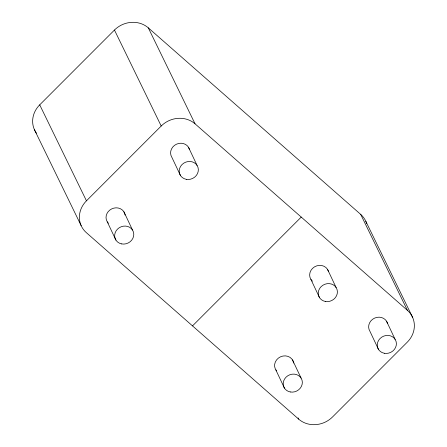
<?xml version="1.0" encoding="UTF-8"?>
<svg xmlns="http://www.w3.org/2000/svg" width="447" height="447" viewBox="0 0 447 447"><rect width="100%" height="100%" fill="white"/><g stroke="black" fill="none" stroke-linecap="round" stroke-linejoin="round"><path stroke-width="0.67" d="M36.442 133.2A24.317 22.127 -25.3 0 1 39.71 104.844L114.46 30.044A24.317 22.127 -25.3 0 1 148.303 27.848L360.679 214.376A24.317 22.127 -25.3 0 1 366.663 223.5M86.455 200.82L161.205 126.02A24.317 22.127 -25.3 0 1 195.048 123.819L407.424 310.352A24.317 22.127 -25.3 0 1 407.29 342.156L332.54 416.956A24.317 22.127 -25.3 0 1 298.697 419.152L86.321 232.624A24.317 22.127 -25.3 0 1 86.455 200.82L39.71 104.844M192.512 325.885L301.233 217.086M365.836 221.338L412.581 317.309M360.679 214.376L407.424 310.352M148.303 27.848L195.048 123.819M114.46 30.044L161.205 126.02M298.088 417.895L298.697 419.152M34.419 129.691L81.164 225.662M386.515 321.147L395.131 339.385M378.514 349.453L369.898 331.221A9.728 8.851 -25.3 0 1 374.575 318.113A9.728 8.851 -25.3 0 1 387.46 323.259M327.522 269.334L336.138 287.572M310.905 279.409L319.521 297.641M292.461 359.846L301.082 378.078M188.466 147.203L197.088 165.44M275.844 369.915L284.465 388.147M180.465 175.509L171.849 157.277A9.728 8.851 -25.3 0 1 176.531 144.169A9.728 8.851 -25.3 0 1 189.416 149.315M123.908 211.805L132.53 230.037M107.291 221.874L115.913 240.112M276.537 370.848A9.728 8.851 -25.3 0 1 280.526 356.807A9.728 8.851 -25.3 0 1 293.651 363.087M312.419 281.174A9.728 8.851 -25.3 0 1 314.459 266.893A9.728 8.851 -25.3 0 1 328.467 271.446M108.381 223.243A9.728 8.851 -25.3 0 1 111.683 208.905A9.728 8.851 -25.3 0 1 125.099 215.052M186.265 179.325A9.728 8.851 -25.3 0 0 198.032 167.547A9.728 8.851 -25.3 0 0 182.035 164.552A9.728 8.851 -25.3 0 0 186.265 179.325M290.259 391.963A9.728 8.851 -25.3 0 0 302.027 380.185A9.728 8.851 -25.3 0 0 286.03 377.19A9.728 8.851 -25.3 0 0 290.259 391.963M384.308 353.27A9.728 8.851 -25.3 0 0 396.081 341.491A9.728 8.851 -25.3 0 0 380.084 338.496A9.728 8.851 -25.3 0 0 384.308 353.27M325.315 301.457A9.728 8.851 -25.3 0 0 337.088 289.678A9.728 8.851 -25.3 0 0 321.091 286.683A9.728 8.851 -25.3 0 0 325.315 301.457M121.707 243.922A9.728 8.851 -25.3 0 0 133.474 232.144A9.728 8.851 -25.3 0 0 117.477 229.155A9.728 8.851 -25.3 0 0 121.707 243.922"/></g></svg>
